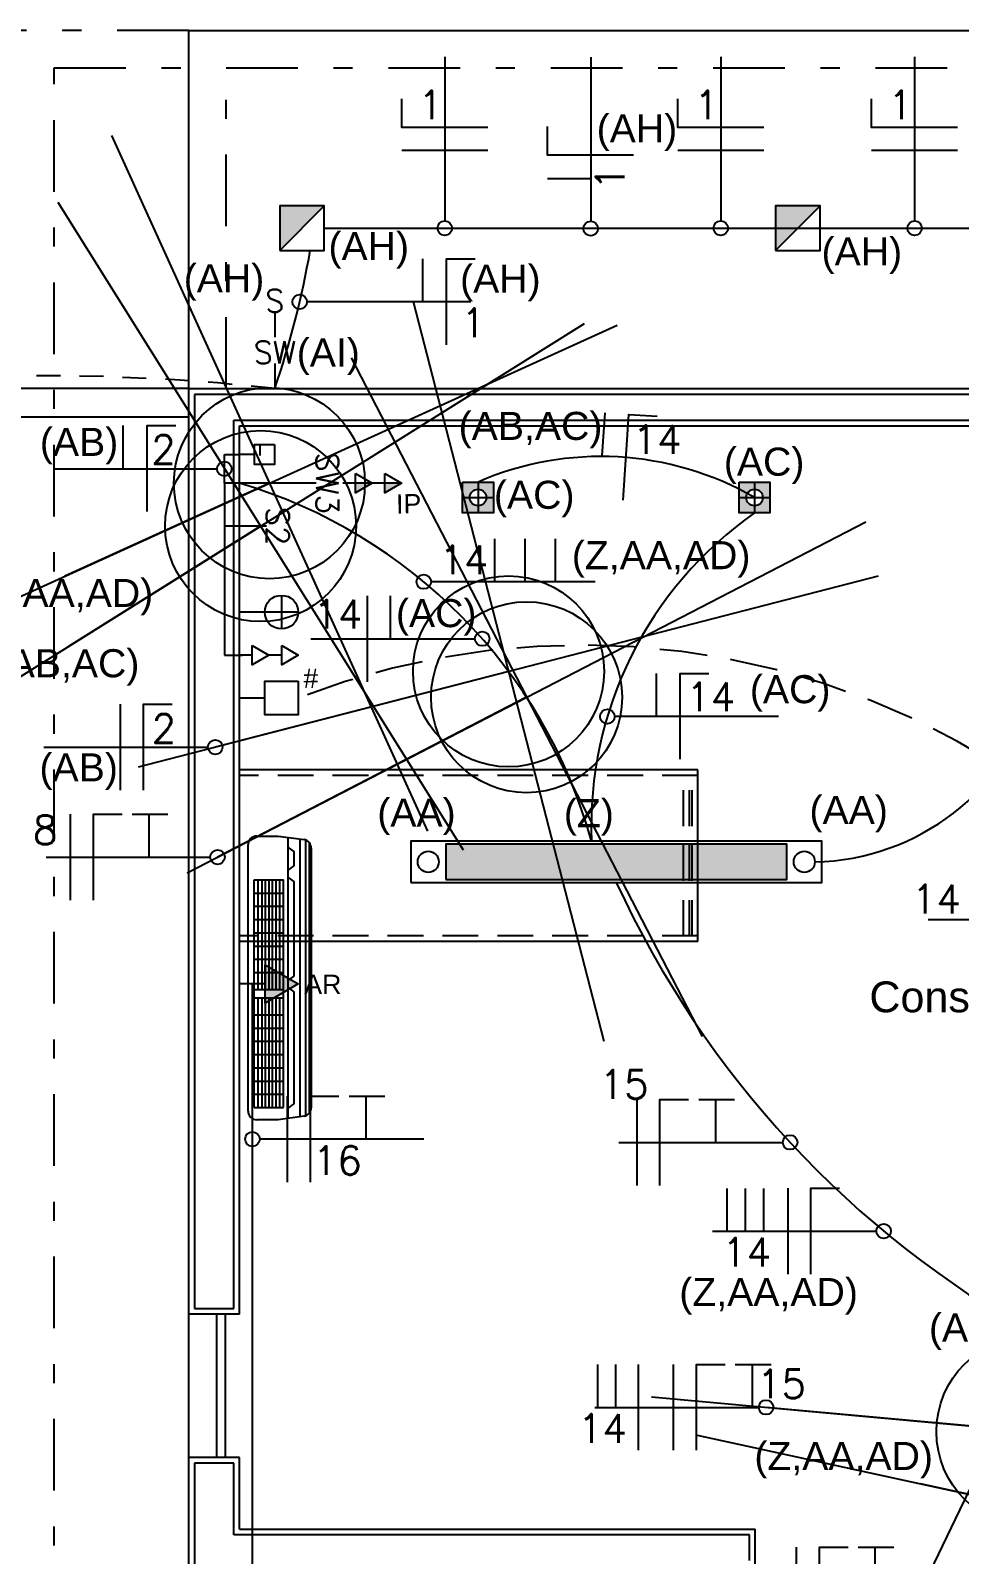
# Model space of a CAD drawing. Header units: millimetres. Extents: x 3082 to 3316, y 298 to 342.
# Drawn here: x 3154.89 to 3159.75, y 327.76 to 335.73 of the extents above; entities that cross this region are included whole.
import ezdxf
from ezdxf.enums import TextEntityAlignment as Align

# ---------------------------------------------------------------- set-up
doc = ezdxf.new("R2010")
doc.units = ezdxf.units.MM
doc.header["$MEASUREMENT"] = 0
for name, pattern in [('CONTINU', [0]), ('DASHDOT', [1, 0.5, -0.25, 0, -0.25]), ('HIDDEN', [0.375, 0.25, -0.125]), ('HIDDEN2', [0.1875, 0.125, -0.0625])]:
    doc.linetypes.add(name, pattern=pattern)
doc.layers.get('0').update_dxf_attribs({"linetype": 'CONTINUOUS'})
for name, color, linetype in [('-HIDRO', 8, 'CONTINUOUS'), ('A-TXT-Y', 8, 'CONTINUOUS'), ('eletroduto parede e teto', 2, 'CONTINU'), ('eletroduto_chao', 2, 'HIDDEN2'), ('Especificações', 3, 'CONTINUOUS'), ('FIACAO', 1, 'CONTINUOUS'), ('PENA 03', 3, 'CONTINUOUS'), ('PL09', 9, 'CONTINUOUS'), ('PL3', 3, 'CONTINUOUS'), ('PL4', 4, 'CONTINUOUS'), ('Pontos Elétricos', 3, 'CONTINUOUS'), ('Pontos Elétricos e Luminotécnica', 3, 'CONTINUOUS'), ('Pontos Luminotécnicos', 3, 'CONTINUOUS'), ('TEXTO', 2, 'CONTINUOUS'), ('TXT_0', 7, 'CONTINUOUS')]:
    doc.layers.add(name, color=color, linetype=linetype)
doc.styles.add('ARIAL', font='arial.ttf', dxfattribs={"height": 2})
doc.styles.add('COTA50', font='ROMANS.shx', dxfattribs={"height": 0.08})
doc.styles.add('ROMANS', font='romans.shx', dxfattribs={"height": 0.1})
doc.dimstyles.new('COTA50', dxfattribs={"dimtxt": 0.08, "dimasz": 0.05, "dimexe": 0.05, "dimexo": 0.95, "dimgap": 0.04, "dimtad": 1, "dimzin": 4, "dimdsep": 46, "dimtxsty": 'COTA50', "dimblk1": 'USERTICK', "dimblk2": 'USERTICK', "dimsah": 1, "dimcen": -0.1, "dimdle": 0.05, "dimse1": 1, "dimse2": 1, "dimclrd": 250, "dimclre": 3, "dimclrt": 4, "dimadec": 0, "dimazin": 0, "dimtfac": 1, "dimtix": 1, "dimtmove": 2, "dimatfit": 3, "dimldrblk": 'USERTICK', "dimfxl": 1, "dimtvp": 1.25, "dimtolj": 1, "dimtzin": 4, "dimarcsym": 0})

# ---------------------------------------------------------------- blocks, each defined once
blk = doc.blocks.new('TOMADA DUPLA BAIXA.01')
at = {"layer": 'PL3'}
for p, q in [((-0.1472, 0), (-0.1026, 0)), ((-0.0446, 0), (0, 0))]:
    blk.add_line(p, q, dxfattribs=at)
for points in [[(-0.1472, 0.0335), (-0.2051, 0), (-0.1472, -0.0335)], [(-0.0446, 0.0335), (-0.1026, 0), (-0.0446, -0.0335)]]:
    blk.add_lwpolyline(points, close=True, dxfattribs=at)
blk = doc.blocks.new('logica baoxa.01')
at = {"layer": 'Pontos Elétricos'}
for p, q in [((0.1465, 0.0586), (0.1465, -0.0586)), ((0.2051, 0), (0, 0))]:
    blk.add_line(p, q, dxfattribs=at)
blk.add_circle((0.1465, 0), 0.0586, dxfattribs=at)
blk = doc.blocks.new('PASSA FIO BAIXO.01')
at = {"layer": 'Pontos Elétricos'}
blk.add_line((0.0879, 0), (0, 0), dxfattribs=at)
blk.add_lwpolyline([(0.2051, 0.0586), (0.2051, -0.0586), (0.0879, -0.0586), (0.0879, 0.0586)], close=True, dxfattribs=at)
blk = doc.blocks.new('POMNTO DUPLO1.15')
at = {"layer": 'Pontos Elétricos'}
h = blk.add_hatch(color=251, dxfattribs=at)
h.dxf.hatch_style = 1
h.paths.add_polyline_path([(0, 0.1026), (0, 0.0446), (0.0335, 0.0446)])
h.paths.add_polyline_path([(0, 0.2051), (0, 0.1472), (0.0335, 0.1472)])
at = {"layer": 'PL3'}
for p, q in [((0, 0.2051), (0, 0.1026)), ((0, 0.1026), (0, 0))]:
    blk.add_line(p, q, dxfattribs=at)
for points in [[(-0.0335, 0.1472), (0, 0.2051), (0.0335, 0.1472)], [(-0.0335, 0.0446), (0, 0.1026), (0.0335, 0.0446)]]:
    blk.add_lwpolyline(points, close=True, dxfattribs=at)
blk = doc.blocks.new('1111')
at = {"layer": 'Pontos Luminotécnicos'}
h = blk.add_hatch(color=9, dxfattribs=at)
h.dxf.hatch_style = 1
h.paths.add_polyline_path([(-1.3125, -0.134), (-0.1225, -0.134), (-0.1225, -0.01), (-1.3125, -0.01)])
for points in [[(-1.435, -0.144), (0, -0.144), (0, 0), (-1.435, 0)], [(-1.3125, -0.134), (-0.1225, -0.134), (-0.1225, -0.01), (-1.3125, -0.01)]]:
    blk.add_lwpolyline(points, close=True, dxfattribs=at)
for centre in [(-1.37375, -0.072), (-0.06125, -0.072)]:
    blk.add_circle(centre, 0.03675, dxfattribs=at)
blk = doc.blocks.new('PONTO PERFIL.01')
at = {"layer": 'Especificações'}
h = blk.add_hatch(dxfattribs=at)
h.set_pattern_fill('ANGLE', color=9)
h.set_pattern_definition([(0, (-4765.716, 106.664), (0, 6.985), [5.08, -1.905]), (90, (-4765.716, 106.664), (-6.985, 4e-16), [5.08, -1.905])])
h.paths.add_polyline_path([(-1.75, 6.12), (1.75, 6.12), (1.75, 2.62), (-1.75, 2.62)])
at = {"layer": 'PL3'}
blk.add_line((0, 2.62), (0, 0), dxfattribs=at)
at = {"layer": 'Pontos Luminotécnicos'}
blk.add_lwpolyline([(-1.75, 6.12), (1.75, 6.12), (1.75, 2.62), (-1.75, 2.62)], close=True, dxfattribs=at)
blk = doc.blocks.new('FACHO ABERTO.01')
at = {"layer": 'Pontos Luminotécnicos'}
h = blk.add_hatch(color=9, dxfattribs=at)
h.dxf.hatch_style = 1
h.paths.add_polyline_path([(0, 0.0675), (-0.0675, 0.0675), (-0.0675, 0), (-0.0361, 0, -0.414214), (0, 0.0361)])
h.paths.add_polyline_path([(0.0675, 0.0675), (0, 0.0675), (0, 0.0361, -0.414214), (0.0361, 0), (0.0675, 0)])
h.paths.add_polyline_path([(0.0675, 0), (0.0361, 0, -0.414214), (0, -0.0361), (0, -0.0675), (0.0675, -0.0675)])
h.paths.add_polyline_path([(0, -0.0361, -0.414214), (-0.0361, 0), (-0.0675, 0), (-0.0675, -0.0675), (0, -0.0675)])
for p, q in [((0, 0.0675), (0, -0.0675)), ((-0.0675, 0), (0.0675, 0))]:
    blk.add_line(p, q, dxfattribs=at)
blk.add_lwpolyline([(-0.0675, 0.0675), (0.0675, 0.0675), (0.0675, -0.0675), (-0.0675, -0.0675)], close=True, dxfattribs=at)
blk.add_circle((0, 0), 0.0361, dxfattribs=at)
blk = doc.blocks.new('LUMINÁRIA.05')
at = {"layer": 'Pontos Luminotécnicos', "ltscale": 0.05}
h = blk.add_hatch(color=9, dxfattribs=at)
h.dxf.hatch_style = 1
h.paths.add_polyline_path([(0.155, 0.155), (0, 0.155), (0, 0)])
blk.add_line((0, 0), (0.155, 0.155), dxfattribs=at)
blk.add_lwpolyline([(0, 0), (0.155, 0), (0.155, 0.155), (0, 0.155)], close=True, dxfattribs=at)
blk = doc.blocks.new('eletrico')
at = {"layer": '-HIDRO', "linetype": 'DASHDOT', "ltscale": 0.5}
for p, q in [((-1.627, 9.814), (-2.227, 9.814)), ((-2.097, 1.318), (-2.097, 9.684)), ((-2.097, 9.684), (-1.627, 9.684)), ((-1.497, 9.684), (1.599, 9.684)), ((-1.497, 8.564), (-1.497, 9.684))]:
    blk.add_line(p, q, dxfattribs=at)
at = {"layer": '-HIDRO'}
for p, q in [((-1.627, 9.814), (4.825, 9.814)), ((-1.627, 8.564), (-1.627, 9.814)), ((-1.627, 8.564), (-4.194, 8.564)), ((-1.627, 5.334), (-1.627, 8.564)), ((-1.627, 8.564), (3.9035, 8.564)), ((3.8835, 8.544), (-1.607, 8.544)), ((-1.607, 8.544), (-1.607, 5.354)), ((-1.627, 8.464), (-4.694, 8.464)), ((-1.47, 8.454), (3.645, 8.454)), ((-1.47, 5.354), (-1.47, 8.454)), ((-1.45, 5.334), (-1.45, 8.434)), ((-1.45, 8.434), (3.625, 8.434)), ((0.15, 7.234), (-1.45, 7.234)), ((0.15, 6.634), (0.15, 7.234)), ((0.15, 6.634), (-1.45, 6.634)), ((-1.45, 5.334), (-1.627, 5.334)), ((-1.627, 4.834), (-1.627, 5.334)), ((-1.607, 5.354), (-1.47, 5.354)), ((-1.53, 5.334), (-1.53, 4.834)), ((-1.5, 5.334), (-1.5, 4.834)), ((-1.627, 4.052), (-1.627, 4.834)), ((-1.45, 4.834), (-1.627, 4.834)), ((-1.47, 4.814), (-1.607, 4.814)), ((-1.607, 4.814), (-1.607, 4.072)), ((-1.47, 4.564), (-1.47, 4.814)), ((-1.45, 4.584), (-1.45, 4.834)), ((-1.45, 4.584), (0.35, 4.584)), ((-1.45, 4.584), (0.35, 4.584)), ((0.35, 4.454), (0.35, 4.584)), ((0.33, 4.564), (-1.47, 4.564)), ((0.33, 4.474), (0.33, 4.564))]:
    blk.add_line(p, q, dxfattribs=at)
at = {"layer": '-HIDRO', "linetype": 'HIDDEN', "ltscale": 0.5}
for p, q in [((0.15, 7.214), (-1.45, 7.214)), ((0.1, 6.654), (0.1, 7.214)), ((0.12, 6.654), (0.12, 7.214)), ((0.13, 6.654), (0.13, 7.214)), ((0.15, 6.654), (-1.45, 6.654))]:
    blk.add_line(p, q, dxfattribs=at)
at = {"layer": '-HIDRO', "ltscale": 0.5}
for p, q in [((-1.42, 6.0425), (-1.42, 6.9725)), ((-1.39, 7.0025), (-1.315, 7.0025)), ((-1.315, 7.0025), (-1.2248, 6.9901)), ((-1.28, 6.0173), (-1.28, 6.9977)), ((-1.2388, 6.0229), (-1.2388, 6.992)), ((-1.2191, 6.0265), (-1.2191, 6.9885)), ((-1.2059, 6.0366), (-1.2059, 6.9784)), ((-1.28, 6.9625), (-1.2598, 6.947)), ((-1.2598, 6.8985), (-1.2598, 6.947)), ((-1.2, 6.9606), (-1.2, 6.0544)), ((-1.28, 6.8831), (-1.2598, 6.8985)), ((-1.3988, 6.3325), (-1.3988, 6.85)), ((-1.3988, 6.85), (-1.297, 6.85)), ((-1.3856, 6.4675), (-1.3856, 6.85)), ((-1.3716, 6.4675), (-1.3716, 6.85)), ((-1.3595, 6.4675), (-1.3595, 6.85)), ((-1.347, 6.4675), (-1.347, 6.85)), ((-1.3345, 6.4675), (-1.3345, 6.85)), ((-1.322, 6.4675), (-1.322, 6.85)), ((-1.3095, 6.4675), (-1.3095, 6.85)), ((-1.297, 6.3325), (-1.297, 6.85)), ((-1.28, 6.8579), (-1.2598, 6.8425)), ((-1.2598, 6.5134), (-1.2598, 6.8425)), ((-1.3988, 6.8037), (-1.297, 6.8037)), ((-1.3988, 6.7575), (-1.297, 6.7575)), ((-1.3988, 6.7112), (-1.297, 6.7112)), ((-1.3988, 6.665), (-1.297, 6.665)), ((-1.3988, 6.6187), (-1.297, 6.6187)), ((-1.3988, 6.5725), (-1.297, 6.5725)), ((-1.3988, 6.5262), (-1.297, 6.5262)), ((-1.28, 6.4979), (-1.2598, 6.5134)), ((-1.3988, 6.4675), (-1.297, 6.4675)), ((-1.3988, 6.4375), (-1.297, 6.4375)), ((-1.3856, 6.055), (-1.3856, 6.4375)), ((-1.3716, 6.055), (-1.3716, 6.4375)), ((-1.3595, 6.055), (-1.3595, 6.4375)), ((-1.347, 6.055), (-1.347, 6.4375)), ((-1.3345, 6.055), (-1.3345, 6.4375)), ((-1.322, 6.055), (-1.322, 6.4375)), ((-1.3095, 6.055), (-1.3095, 6.4375)), ((-1.28, 6.4734), (-1.2598, 6.458)), ((-1.2598, 6.0679), (-1.2598, 6.458)), ((-1.3988, 6.3787), (-1.297, 6.3787)), ((-1.3988, 6.3325), (-1.297, 6.3325)), ((-1.3988, 6.055), (-1.3988, 6.3325)), ((-1.297, 6.055), (-1.297, 6.3325)), ((-1.3988, 6.2862), (-1.297, 6.2862)), ((-1.3988, 6.24), (-1.297, 6.24)), ((-1.3988, 6.1937), (-1.297, 6.1937)), ((-1.3988, 6.1475), (-1.297, 6.1475)), ((-1.3988, 6.1012), (-1.297, 6.1012)), ((-1.28, 6.0525), (-1.2598, 6.0679)), ((-1.3988, 6.055), (-1.297, 6.055)), ((-1.315, 6.0125), (-1.39, 6.0125)), ((-1.2248, 6.0249), (-1.315, 6.0125))]:
    blk.add_line(p, q, dxfattribs=at)
for centre, start, end in [((-1.39, 6.9725), 90, 180), ((-1.23, 6.9606), 360, 80), ((-1.39, 6.0425), 180, 270), ((-1.23, 6.0544), 280, 0)]:
    blk.add_arc(centre, 0.03, start, end, dxfattribs=at)
blk = doc.blocks.new('el')
at = {"layer": 'A-TXT-Y'}
blk.add_line((0, -0.5978), (0, -0.0254), dxfattribs=at)
blk.add_circle((0, 0), 0.0254, dxfattribs=at)
blk = doc.blocks.new('f_nr')
at = {"layer": 'FIACAO'}
for points in [[(-0.0414, 0), (-0.0414, 0.1508)], [(0.0414, -0.1492), (0.0414, 0.1508), (0.1414, 0.1508)]]:
    blk.add_lwpolyline(points, dxfattribs=at)
blk = doc.blocks.new('USERTICK')
for p, q in [((0, 1), (0, -1)), ((-1, 0), (1, 0))]:
    blk.add_line(p, q)
blk.add_circle((0, 0), 0.25)
blk = doc.blocks.new('f_fnt')
at = {"layer": 'FIACAO'}
for points in [[(-0.08, -0.15), (-0.08, 0.15)], [(0, -0.15), (0, 0.15), (0.1, 0.15)], [(0.135, 0.15), (0.26, 0.15)], [(0.195, 0), (0.195, 0.15)]]:
    blk.add_lwpolyline(points, dxfattribs=at)
blk = doc.blocks.new('f_r')
at = {"layer": 'FIACAO'}
blk.add_lwpolyline([(0, 0), (0, 0.15)], dxfattribs=at)
blk = doc.blocks.new('f_fn')
at = {"layer": 'FIACAO'}
for points in [[(-0.04, -0.15), (-0.04, 0.15)], [(0.04, -0.15), (0.04, 0.15), (0.14, 0.15)]]:
    blk.add_lwpolyline(points, dxfattribs=at)
blk = doc.blocks.new('f_fr')
at = {"layer": 'FIACAO'}
for points in [[(-0.04, -0.15), (-0.04, 0.15)], [(0.04, 0), (0.04, 0.15)]]:
    blk.add_lwpolyline(points, dxfattribs=at)
blk = doc.blocks.new('f_f')
at = {"layer": 'FIACAO'}
blk.add_lwpolyline([(0, -0.15), (0, 0.15)], dxfattribs=at)
blk = doc.blocks.new('tomada simples alta.01')
at = {"layer": 'PL09'}
blk.add_hatch(color=251, dxfattribs=at).paths.add_polyline_path([(-0.0892, 0.0669), (-0.0892, -0.0669), (-0.2051, 0)])
at = {"layer": 'PL3'}
blk.add_line((-0.0892, 0), (0, 0), dxfattribs=at)
blk.add_lwpolyline([(-0.0892, 0.0669), (-0.2051, 0), (-0.0892, -0.0669)], close=True, dxfattribs=at)

msp = doc.modelspace()

# ---------------------------------------------------------------- linework, layer by layer
at = {"layer": 'eletroduto parede e teto'}
for p, q in [((3156.4271, 334.6998), (3163.9818, 334.6998)), ((3155.9039, 333.3648), (3155.9039, 333.5148)), ((3155.9039, 333.5148), (3155.9835, 333.5148)), ((3155.9835, 333.3648), (3155.9039, 333.3648)), ((3155.9039, 333.3648), (3155.9039, 332.6898)), ((3155.9835, 333.1401), (3155.9039, 333.1401)), ((3155.9039, 332.6898), (3155.9039, 332.4648)), ((3155.9039, 332.4648), (3155.9993, 332.4648)), ((3156.051, 330.7433), (3155.9835, 330.7433)), ((3156.051, 319.9078), (3156.051, 330.7433))]:
    msp.add_line(p, q, dxfattribs=at)
for centre, radius, start, end in [((3151.513, 335.4404), 4.916, 341.24537, 349.96243), ((3157.8754, 331.8911), 1.6135, 60.10088, 113.49342), ((3155.2115, 330.7621), 2.7148, 15.56468, 73.47924), ((3159.8248, 331.5695), 1.9997, 124.93444, 182.26179), ((3158.9711, 332.6123), 1.23, 271.13765, 344.01382), ((3162.6838, 333.4516), 5.2049, 204.72481, 240.91334), ((3189.5295, 313.51), 33.1099, 152.7492, 169.64209)]:
    msp.add_arc(centre, radius, start, end, dxfattribs=at)
at = {"layer": 'eletroduto_chao'}
msp.add_arc((3154.9804, 323.3874), 10.5396, 83.53005, 109.49824, dxfattribs=at)
at = {"layer": 'Pontos Elétricos', "color": 5, "linetype": 'HIDDEN'}
msp.add_arc((3157.7734, 328.4137), 4.1032, 356.97953, 111.17722, dxfattribs=at)
at = {"layer": 'Pontos Elétricos e Luminotécnica'}
for p, q in [((3156.168, 334.2607), (3156.168, 334.1298)), ((3156.168, 333.9907), (3156.168, 333.8598)), ((3156.3843, 333.3648), (3155.9835, 333.3648)), ((3156.1248, 333.1401), (3155.9835, 333.1401))]:
    msp.add_line(p, q, dxfattribs=at)

# ---------------------------------------------------------------- block references
at = {"layer": 'eletroduto parede e teto', "xscale": 1.5, "yscale": 1.5, "zscale": 1.5}
for name, p, rotation in [('el', (3157.0577, 334.6998), 180), ('el', (3157.8218, 334.6979), 180), ('el', (3158.5031, 334.6998), 180), ('el', (3159.5179, 334.6998), 180), ('f_fn', (3157.0577, 335.1672), 89.99999999967415), ('f_fn', (3158.5031, 335.1672), 89.99999999967415), ('f_fn', (3159.5179, 335.1672), 89.99999999967415), ('f_nr', (3157.8218, 335.0196), 89.99999999965424), ('el', (3156.2983, 334.3142), 90), ('f_nr', (3157.9442, 333.5031), 356.2349661839461), ('el', (3155.9039, 333.4398), 270), ('f_r', (3157.3193, 332.849), 359.9999999999238), ('el', (3156.9478, 332.849), 89.99999999999999), ('el', (3157.2539, 332.5506), 270), ('el', (3157.9091, 332.143), 89.99999999999999), ('el', (3155.8562, 331.9833), 270), ('el', (3155.8681, 331.4074), 270), ('f_nr', (3159.8123, 331.1422), 270.0000000003594), ('el', (3156.051, 329.9311), 90), ('el', (3158.8659, 329.9139), 270), ('el', (3159.356, 329.4494), 270.0000000009044), ('el', (3158.7403, 328.5267), 270.0000000009044)]:
    msp.add_blockref(name, p, dxfattribs=dict(at, rotation=rotation))
for name, p in [('f_nr', (3157.0056, 334.313)), ('f_nr', (3155.437, 333.4398)), ('f_r', (3157.4794, 332.849)), ('f_r', (3157.6372, 332.849)), ('f_fr', (3156.7137, 332.5506)), ('f_nr', (3158.2278, 332.143)), ('f_fn', (3155.4207, 331.9833)), ('f_fnt', (3155.2186, 331.4074)), ('f_fnt', (3156.3541, 329.9311)), ('f_fnt', (3158.1848, 329.9139)), ('f_r', (3158.5368, 329.4482)), ('f_r', (3158.6323, 329.4482)), ('f_r', (3158.7278, 329.4482)), ('f_fn', (3158.915, 329.4494)), ('f_r', (3157.8585, 328.5255)), ('f_r', (3157.954, 328.5255)), ('f_f', (3158.0717, 328.5267)), ('f_fnt', (3158.3761, 328.5267)), ('f_fnt', (3159.0192, 327.569))]:
    msp.add_blockref(name, p, dxfattribs=at)
at = {"layer": 'PENA 03', "xscale": 1.5, "yscale": 1.5, "zscale": 1.5}
msp.add_blockref('eletrico', (3158.1585, 321.0138), dxfattribs=at)
at = {"layer": 'Pontos Elétricos', "xscale": 1.5, "yscale": 1.5, "zscale": 1.5, "rotation": 270.0000000000094}
msp.add_blockref('POMNTO DUPLO1.15', (3156.5235, 333.3648), dxfattribs=at)
at = {"layer": 'Pontos Elétricos', "yscale": 1.5, "zscale": 1.5}
for name, p, xscale in [('logica baoxa.01', (3155.9835, 332.6898), 1.5), ('TOMADA DUPLA BAIXA.01', (3155.9835, 332.4648), -1.5), ('PASSA FIO BAIXO.01', (3155.9835, 332.2398), 1.5), ('tomada simples alta.01', (3155.9835, 330.7433), -1.5)]:
    msp.add_blockref(name, p, dxfattribs=dict(at, xscale=xscale))
at = {"layer": 'Pontos Luminotécnicos'}
for name, p, xscale, yscale, zscale in [('LUMINÁRIA.05', (3156.1946, 334.5836), 1.5, 1.5, 1.5), ('LUMINÁRIA.05', (3158.7903, 334.5836), 1.5, 1.5, 1.5), ('FACHO ABERTO.01', (3157.2322, 333.2898), 1.2, 1.2, 1.2), ('FACHO ABERTO.01', (3158.6797, 333.2898), 1.2, 1.2, 1.2), ('1111', (3159.0322, 331.4906), 1.5, 1.5, 1.5)]:
    msp.add_blockref(name, p, dxfattribs=dict(at, xscale=xscale, yscale=yscale, zscale=zscale))
at = {"layer": 'Pontos Luminotécnicos', "xscale": 0.02999999999991975, "yscale": 0.02999999999991975, "zscale": 0.02999999999991975, "rotation": 270}
msp.add_blockref('PONTO PERFIL.01', (3155.9835, 333.5148), dxfattribs=at)

# ---------------------------------------------------------------- texts
at = {"layer": 'Pontos Elétricos', "color": 4, "style": 'ARIAL'}
for s, height, p in [('IP', 0.10053, (3156.87, 333.207)), ('#', 0.1005, (3156.3575, 332.2933))]:
    msp.add_text(s, height=height, rotation=1.14714, dxfattribs=at).set_placement(p, align=Align.CENTER)
msp.add_text('AR', height=0.10053, dxfattribs=at).set_placement((3156.4196, 330.6911), align=Align.CENTER)
at = {"layer": 'Pontos Elétricos e Luminotécnica', "style": 'ROMANS'}
for s, height, rotation, p in [('S', 0.1178, 360, (3156.168, 334.3196)), ('SW', 0.11778, 360, (3156.168, 334.0496)), ('SW3', 0.11778, 270, (3156.4432, 333.3648)), ('S2', 0.11778, 270, (3156.1837, 333.1401))]:
    msp.add_text(s, height=height, rotation=rotation, dxfattribs=at).set_placement(p, align=Align.MIDDLE)
at = {"layer": 'TEXTO', "color": 4, "style": 'ARIAL'}
for s, p in [('(AH)', (3158.0641, 335.2221)), ('(AH)', (3156.66, 334.6059)), ('(AH)', (3159.2416, 334.578)), ('(AH)', (3155.9021, 334.4374)), ('(AH)', (3157.349, 334.4353)), ('(AI)', (3156.4481, 334.0489)), ('(AB,AC)', (3157.5069, 333.6648)), ('(AB)', (3155.1433, 333.581)), ('(AC)', (3158.73, 333.4776)), ('(AC)', (3157.5262, 333.3042)), ('(Z,AA,AD)', (3158.1908, 332.988)), ('(Z,AA,AD)', (3155.0641, 332.7902)), ('(AC)', (3157.0132, 332.6846)), ('(AB,AC)', (3155.0827, 332.4222)), ('(AC)', (3158.8662, 332.2865)), ('(AB)', (3155.1413, 331.8769)), ('(AA)', (3156.9098, 331.6404)), ('(Z)', (3157.8124, 331.6374)), ('(AA)', (3159.1727, 331.6542)), ('(Z,AA,AD)', (3158.7534, 329.1303)), ('(AD)', (3159.8038, 328.9447)), ('(Z,AA,AD)', (3159.1464, 328.2721))]:
    msp.add_text(s, height=0.147, dxfattribs=at).set_placement(p, align=Align.MIDDLE_CENTER)
at = {"layer": 'TEXTO', "style": 'ARIAL'}
msp.add_text('Consultório Odontológico', height=0.161336, dxfattribs=at).set_placement((3160.5464, 330.6757), align=Align.MIDDLE_CENTER)
at = {"layer": 'TXT_0', "style": 'ROMANS'}
for s, p in [('1', (3156.9187, 335.2698)), ('1', (3158.3641, 335.2698)), ('1', (3159.3789, 335.2698)), ('1', (3157.1428, 334.1301)), ('14', (3158.0411, 333.5185)), ('2', (3155.5207, 333.466)), ('14', (3157.0292, 332.8879)), ('14', (3156.3694, 332.6034)), ('14', (3158.3217, 332.1706)), ('2', (3155.5229, 332.006)), ('8', (3154.9017, 331.4749)), ('14', (3159.5031, 331.1128)), ('15', (3157.8679, 330.1426)), ('16', (3156.3666, 329.744)), ('15', (3158.692, 328.5741))]:
    msp.add_text(s, height=0.15, dxfattribs=at).set_placement(p)
for s, rotation, p in [('1', 90, (3157.9987, 334.8987)), ('14', 0, (3158.5097, 329.2637)), ('14', 0, (3157.7548, 328.341))]:
    msp.add_text(s, height=0.15, rotation=rotation, dxfattribs=at).set_placement(p)

# ---------------------------------------------------------------- leaders
at = {"layer": 'PL4'}
for points in [[(3156.14, 333.3648), (3155.0686, 332.878)], [(3156.0936, 333.1401), (3155.0872, 332.51)], [(3157.3918, 332.3796), (3155.8562, 331.9833)], [(3157.4862, 332.244), (3155.8681, 331.4074)], [(3160.1323, 328.3991), (3158.7403, 328.5267)], [(3160.3335, 327.9553), (3159.5491, 328.1265)]]:
    msp.add_leader(points, dimstyle='COTA50', override={"dimasz": 2, "dimtad": 0, "dimclrd": 256}, dxfattribs=at)

doc.saveas('drawing.dxf')
